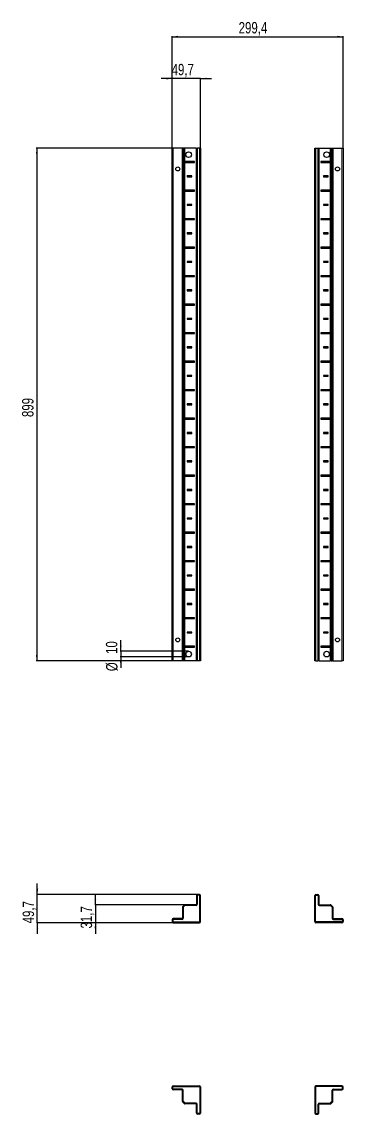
# Model space of a CAD drawing. Header units: millimetres. Extents: x -199 to 2220, y -1647 to 1507.
# Drawn here: x -199 to 363, y -1647 to 269 of the extents above; entities that cross this region are included whole.
import ezdxf

# ---------------------------------------------------------------- set-up
doc = ezdxf.new("R2010")
doc.units = ezdxf.units.MM
doc.layers.add('FORMAT', color=7, linetype='Continuous')
doc.styles.add('SLDTEXTSTYLE0', font='TXT', dxfattribs={"width": 0.75})
doc.dimstyles.new('SLDDIMSTYLE0', dxfattribs={"dimtxt": 20, "dimasz": 10, "dimexe": 0, "dimexo": 0.0625, "dimgap": 5, "dimtad": 2, "dimdec": 1, "dimrnd": 1e-09, "dimzin": 12, "dimdsep": 46, "dimtxsty": 'SLDTEXTSTYLE0', "dimsah": 1, "dimcen": 0.09, "dimadec": 0, "dimazin": 3, "dimtfac": 1, "dimtofl": 0, "dimtmove": 0, "dimatfit": 3, "dimfxl": 0, "dimfrac": 2, "dimtolj": 1, "dimtzin": 12, "dimarcsym": 0})
doc.dimstyles.new('SLDDIMSTYLE1', dxfattribs={"dimtxt": 20, "dimasz": 10, "dimexe": 0, "dimexo": 0.0625, "dimgap": 5, "dimtad": 2, "dimdec": 1, "dimrnd": 1e-09, "dimzin": 12, "dimdsep": 46, "dimtxsty": 'SLDTEXTSTYLE0', "dimsah": 1, "dimcen": 0.09, "dimadec": 0, "dimazin": 3, "dimtfac": 1, "dimtmove": 0, "dimatfit": 0, "dimfxl": 0, "dimfrac": 2, "dimtolj": 1, "dimtzin": 12, "dimarcsym": 0})

# ---------------------------------------------------------------- blocks, each defined once
blk = doc.blocks.new('_D')
at = {"layer": 'FORMAT'}
for p, q in [((86.4, 47.2), (-174.2, 47.2)), ((-173.2, 47.2), (-173.2, -851.8)), ((86.4, -851.8), (-174.2, -851.8))]:
    blk.add_line(p, q, dxfattribs=at)
for points in [[(-173.2, 47.2), (-174.7, 37.2), (-171.6, 37.2)], [(-173.2, -851.8), (-171.6, -841.8), (-174.7, -841.8)]]:
    blk.add_solid(points, dxfattribs=at)
at = {"layer": 'FORMAT', "insert": (-198.9, -424.5), "char_height": 20, "attachment_point": 1, "rotation": 90, "style": 'SLDTEXTSTYLE0'}
blk.add_mtext('899', dxfattribs=at)
blk = doc.blocks.new('_D_1')
at = {"layer": 'FORMAT'}
for p, q in [((64, 47.2), (64, 243.6)), ((64, 242.6), (363.4, 242.6)), ((363.4, 47.2), (363.4, 243.6))]:
    blk.add_line(p, q, dxfattribs=at)
for points in [[(64, 242.6), (74, 241.1), (74, 244.2)], [(363.4, 242.6), (353.4, 244.2), (353.4, 241.1)]]:
    blk.add_solid(points, dxfattribs=at)
at = {"layer": 'FORMAT', "insert": (180.4, 268.4), "char_height": 20, "attachment_point": 1, "style": 'SLDTEXTSTYLE0'}
blk.add_mtext('299,4', dxfattribs=at)
blk = doc.blocks.new('_D_2')
at = {"layer": 'FORMAT'}
for p, q in [((64, 169.2), (44.7, 169.2)), ((64, 47.2), (64, 170.2)), ((113.7, 169.2), (64, 169.2)), ((113.7, 47.2), (113.7, 170.2)), ((113.7, 169.2), (132.9, 169.2))]:
    blk.add_line(p, q, dxfattribs=at)
for points in [[(64, 169.2), (54, 170.7), (54, 167.7)], [(113.7, 169.2), (123.7, 167.7), (123.7, 170.7)]]:
    blk.add_solid(points, dxfattribs=at)
at = {"layer": 'FORMAT', "insert": (63, 195), "char_height": 20, "attachment_point": 1, "style": 'SLDTEXTSTYLE0'}
blk.add_mtext('49,7', dxfattribs=at)
blk = doc.blocks.new('_D_3')
at = {"layer": 'FORMAT'}
for p, q in [((-26, -835.3), (-26, -816.1)), ((92.8, -835.3), (-27, -835.3)), ((-26, -835.3), (-26, -845.3)), ((92.8, -845.3), (-27, -845.3)), ((-26, -845.3), (-26, -864.5))]:
    blk.add_line(p, q, dxfattribs=at)
for points in [[(-26, -835.3), (-24.5, -825.3), (-27.6, -825.3)], [(-26, -845.3), (-27.6, -855.3), (-24.5, -855.3)]]:
    blk.add_solid(points, dxfattribs=at)
at = {"layer": 'FORMAT', "char_height": 20, "attachment_point": 1, "rotation": 90, "style": 'SLDTEXTSTYLE0'}
for s, insert in [('10', (-52.1, -840)), ('%%c', (-51.8, -870.2))]:
    blk.add_mtext(s, dxfattribs=dict(at, insert=insert))
blk = doc.blocks.new('_D_5')
at = {"layer": 'FORMAT'}
for p, q in [((-172.2, -1261.8), (-172.2, -1242.5)), ((108.5, -1261.8), (-173.2, -1261.8)), ((-172.2, -1311.5), (-172.2, -1261.8)), ((66, -1311.5), (-173.2, -1311.5)), ((-172.2, -1311.5), (-172.2, -1330.7))]:
    blk.add_line(p, q, dxfattribs=at)
for points in [[(-172.2, -1261.8), (-170.6, -1251.8), (-173.7, -1251.8)], [(-172.2, -1311.5), (-173.7, -1321.5), (-170.6, -1321.5)]]:
    blk.add_solid(points, dxfattribs=at)
at = {"layer": 'FORMAT', "insert": (-197.9, -1312.5), "char_height": 20, "attachment_point": 1, "rotation": 90, "style": 'SLDTEXTSTYLE0'}
blk.add_mtext('49,7', dxfattribs=at)
blk = doc.blocks.new('_D_6')
at = {"layer": 'FORMAT'}
for p, q in [((-70.5, -1279.8), (-70.5, -1260.5)), ((86.4, -1279.8), (-71.5, -1279.8)), ((-70.5, -1279.8), (-70.5, -1311.5)), ((66, -1311.5), (-71.5, -1311.5)), ((-70.5, -1311.5), (-70.5, -1330.7))]:
    blk.add_line(p, q, dxfattribs=at)
for points in [[(-70.5, -1279.8), (-69, -1269.8), (-72.1, -1269.8)], [(-70.5, -1311.5), (-72.1, -1321.5), (-69, -1321.5)]]:
    blk.add_solid(points, dxfattribs=at)
at = {"layer": 'FORMAT', "insert": (-96.3, -1321.5), "char_height": 20, "attachment_point": 1, "rotation": 90, "style": 'SLDTEXTSTYLE0'}
blk.add_mtext('31,7', dxfattribs=at)

msp = doc.modelspace()

# ---------------------------------------------------------------- linework, layer by layer
at = {"color": 7, "linetype": 'Continuous', "lineweight": 25}
for p, q in [((63.98, -851.79), (63.98, 47.21)), ((63.98, 47.21), (65.98, 47.21)), ((81.33, 47.21), (65.98, 47.21)), ((81.33, 47.21), (81.98, 47.21)), ((81.98, -851.79), (81.98, 47.21)), ((81.98, 47.21), (82.56, 47.21)), ((83.77, 47.21), (82.56, 47.21)), ((83.77, -851.79), (83.77, 47.21)), ((83.8, 47.21), (83.77, 47.21)), ((83.8, -851.79), (83.8, 47.21)), ((85.01, 47.21), (83.8, 47.21)), ((85.01, 47.21), (86.42, 47.21)), ((105.83, 47.21), (86.42, 47.21)), ((105.83, 47.21), (106.48, 47.21)), ((106.48, -851.79), (106.48, 47.21)), ((106.48, 47.21), (108.48, 47.21)), ((111.68, 47.21), (108.48, 47.21)), ((111.68, 47.21), (113.68, 47.21)), ((113.68, 47.21), (113.68, -851.79)), ((313.68, -851.79), (313.68, 47.21)), ((313.68, 47.21), (315.68, 47.21)), ((315.68, 47.21), (318.88, 47.21)), ((318.88, 47.21), (320.88, 47.21)), ((320.88, 47.21), (320.88, -851.79)), ((320.88, 47.21), (321.53, 47.21)), ((321.53, 47.21), (340.93, 47.21)), ((340.93, 47.21), (342.34, 47.21)), ((342.34, 47.21), (343.55, 47.21)), ((343.55, 47.21), (343.55, -851.79)), ((343.55, 47.21), (343.58, 47.21)), ((343.58, 47.21), (343.58, -851.79)), ((343.58, 47.21), (344.79, 47.21)), ((344.79, 47.21), (345.38, 47.21)), ((345.38, 47.21), (345.38, -851.79)), ((345.38, 47.21), (346.03, 47.21)), ((346.03, 47.21), (361.38, 47.21)), ((361.38, 47.21), (363.38, 47.21)), ((363.38, 47.21), (363.38, -851.79)), ((85.93, 23.35), (85.93, 22.06)), ((86.58, 22.71), (85.93, 23.35)), ((86.58, 22.71), (85.93, 22.06)), ((102.83, 23.46), (86.42, 23.46)), ((86.42, 21.96), (102.83, 21.96)), ((102.08, 22.71), (86.58, 22.71)), ((102.08, 22.71), (102.83, 23.46)), ((102.08, 22.71), (102.83, 21.96)), ((102.83, 21.96), (102.83, 23.46)), ((340.93, 23.46), (324.53, 23.46)), ((324.53, 23.46), (324.53, 21.96)), ((325.28, 22.71), (324.53, 23.46)), ((325.28, 22.71), (324.53, 21.96)), ((324.53, 21.96), (340.93, 21.96)), ((325.28, 22.71), (340.78, 22.71)), ((340.78, 22.71), (341.42, 23.35)), ((340.78, 22.71), (341.42, 22.06)), ((341.42, 22.06), (341.42, 23.35)), ((98.33, -1.54), (90.33, -1.54)), ((90.33, -1.54), (90.33, -3.04)), ((91.08, -2.29), (90.33, -1.54)), ((91.08, -2.29), (90.33, -3.04)), ((90.33, -3.04), (98.33, -3.04)), ((97.58, -2.29), (91.08, -2.29)), ((97.58, -2.29), (98.33, -1.54)), ((97.58, -2.29), (98.33, -3.04)), ((98.33, -3.04), (98.33, -1.54)), ((329.78, -2.29), (329.03, -1.54)), ((329.03, -1.54), (329.03, -3.04)), ((337.03, -1.54), (329.03, -1.54)), ((329.78, -2.29), (329.03, -3.04)), ((329.03, -3.04), (337.03, -3.04)), ((329.78, -2.29), (336.28, -2.29)), ((336.28, -2.29), (337.03, -1.54)), ((336.28, -2.29), (337.03, -3.04)), ((337.03, -3.04), (337.03, -1.54)), ((85.93, -26.65), (85.93, -27.94)), ((86.58, -27.29), (85.93, -26.65)), ((86.58, -27.29), (85.93, -27.94)), ((102.83, -26.54), (86.42, -26.54)), ((86.42, -28.04), (102.83, -28.04)), ((102.08, -27.29), (86.58, -27.29)), ((102.08, -27.29), (102.83, -26.54)), ((102.08, -27.29), (102.83, -28.04)), ((102.83, -28.04), (102.83, -26.54)), ((325.28, -27.29), (324.53, -26.54)), ((340.93, -26.54), (324.53, -26.54)), ((324.53, -26.54), (324.53, -28.04)), ((325.28, -27.29), (324.53, -28.04)), ((324.53, -28.04), (340.93, -28.04)), ((325.28, -27.29), (340.78, -27.29)), ((340.78, -27.29), (341.42, -26.65)), ((340.78, -27.29), (341.42, -27.94)), ((341.42, -27.94), (341.42, -26.65)), ((98.33, -51.54), (90.33, -51.54)), ((90.33, -51.54), (90.33, -53.04)), ((91.08, -52.29), (90.33, -51.54)), ((91.08, -52.29), (90.33, -53.04)), ((90.33, -53.04), (98.33, -53.04)), ((97.58, -52.29), (91.08, -52.29)), ((97.58, -52.29), (98.33, -51.54)), ((97.58, -52.29), (98.33, -53.04)), ((98.33, -53.04), (98.33, -51.54)), ((329.78, -52.29), (329.03, -51.54)), ((337.03, -51.54), (329.03, -51.54)), ((329.03, -51.54), (329.03, -53.04)), ((329.78, -52.29), (329.03, -53.04)), ((329.03, -53.04), (337.03, -53.04)), ((329.78, -52.29), (336.28, -52.29)), ((336.28, -52.29), (337.03, -51.54)), ((336.28, -52.29), (337.03, -53.04)), ((337.03, -53.04), (337.03, -51.54)), ((102.83, -76.54), (86.42, -76.54)), ((102.08, -77.29), (102.83, -76.54)), ((102.83, -78.04), (102.83, -76.54)), ((340.93, -76.54), (324.53, -76.54)), ((324.53, -76.54), (324.53, -78.04)), ((325.28, -77.29), (324.53, -76.54)), ((85.93, -76.65), (85.93, -77.94)), ((86.58, -77.29), (85.93, -76.65)), ((86.58, -77.29), (85.93, -77.94)), ((86.42, -78.04), (102.83, -78.04)), ((102.08, -77.29), (86.58, -77.29)), ((102.08, -77.29), (102.83, -78.04)), ((325.28, -77.29), (324.53, -78.04)), ((324.53, -78.04), (340.93, -78.04)), ((325.28, -77.29), (340.78, -77.29)), ((340.78, -77.29), (341.42, -76.65)), ((340.78, -77.29), (341.42, -77.94)), ((341.42, -77.94), (341.42, -76.65)), ((98.33, -101.54), (90.33, -101.54)), ((90.33, -101.54), (90.33, -103.04)), ((91.08, -102.29), (90.33, -101.54)), ((91.08, -102.29), (90.33, -103.04)), ((90.33, -103.04), (98.33, -103.04)), ((97.58, -102.29), (91.08, -102.29)), ((97.58, -102.29), (98.33, -101.54)), ((97.58, -102.29), (98.33, -103.04)), ((98.33, -103.04), (98.33, -101.54)), ((329.78, -102.29), (329.03, -101.54)), ((337.03, -101.54), (329.03, -101.54)), ((329.03, -101.54), (329.03, -103.04)), ((329.78, -102.29), (329.03, -103.04)), ((329.03, -103.04), (337.03, -103.04)), ((329.78, -102.29), (336.28, -102.29)), ((336.28, -102.29), (337.03, -101.54)), ((336.28, -102.29), (337.03, -103.04)), ((337.03, -103.04), (337.03, -101.54)), ((85.93, -126.65), (85.93, -127.94)), ((86.58, -127.29), (85.93, -126.65)), ((86.58, -127.29), (85.93, -127.94)), ((102.83, -126.54), (86.42, -126.54)), ((86.42, -128.04), (102.83, -128.04)), ((102.08, -127.29), (86.58, -127.29)), ((102.08, -127.29), (102.83, -126.54)), ((102.08, -127.29), (102.83, -128.04)), ((102.83, -128.04), (102.83, -126.54)), ((325.28, -127.29), (324.53, -126.54)), ((324.53, -126.54), (324.53, -128.04)), ((340.93, -126.54), (324.53, -126.54)), ((325.28, -127.29), (324.53, -128.04)), ((324.53, -128.04), (340.93, -128.04)), ((325.28, -127.29), (340.78, -127.29)), ((340.78, -127.29), (341.42, -126.65)), ((340.78, -127.29), (341.42, -127.94)), ((341.42, -127.94), (341.42, -126.65)), ((98.33, -151.54), (90.33, -151.54)), ((90.33, -151.54), (90.33, -153.04)), ((91.08, -152.29), (90.33, -151.54)), ((91.08, -152.29), (90.33, -153.04)), ((90.33, -153.04), (98.33, -153.04)), ((97.58, -152.29), (91.08, -152.29)), ((97.58, -152.29), (98.33, -151.54)), ((97.58, -152.29), (98.33, -153.04)), ((98.33, -153.04), (98.33, -151.54)), ((337.03, -151.54), (329.03, -151.54)), ((329.03, -151.54), (329.03, -153.04)), ((329.78, -152.29), (329.03, -151.54)), ((329.78, -152.29), (329.03, -153.04)), ((329.03, -153.04), (337.03, -153.04)), ((329.78, -152.29), (336.28, -152.29)), ((336.28, -152.29), (337.03, -151.54)), ((336.28, -152.29), (337.03, -153.04)), ((337.03, -153.04), (337.03, -151.54)), ((85.93, -176.65), (85.93, -177.94)), ((86.58, -177.29), (85.93, -176.65)), ((86.58, -177.29), (85.93, -177.94)), ((102.83, -176.54), (86.42, -176.54)), ((86.42, -178.04), (102.83, -178.04)), ((102.08, -177.29), (86.58, -177.29)), ((102.08, -177.29), (102.83, -176.54)), ((102.08, -177.29), (102.83, -178.04)), ((102.83, -178.04), (102.83, -176.54)), ((340.93, -176.54), (324.53, -176.54)), ((324.53, -176.54), (324.53, -178.04)), ((325.28, -177.29), (324.53, -176.54)), ((325.28, -177.29), (324.53, -178.04)), ((324.53, -178.04), (340.93, -178.04)), ((325.28, -177.29), (340.78, -177.29)), ((340.78, -177.29), (341.42, -176.65)), ((340.78, -177.29), (341.42, -177.94)), ((341.42, -177.94), (341.42, -176.65)), ((98.33, -201.54), (90.33, -201.54)), ((90.33, -201.54), (90.33, -203.04)), ((91.08, -202.29), (90.33, -201.54)), ((91.08, -202.29), (90.33, -203.04)), ((90.33, -203.04), (98.33, -203.04)), ((97.58, -202.29), (91.08, -202.29)), ((97.58, -202.29), (98.33, -201.54)), ((97.58, -202.29), (98.33, -203.04)), ((98.33, -203.04), (98.33, -201.54)), ((329.78, -202.29), (329.03, -201.54)), ((337.03, -201.54), (329.03, -201.54)), ((329.03, -201.54), (329.03, -203.04)), ((329.78, -202.29), (329.03, -203.04)), ((329.03, -203.04), (337.03, -203.04)), ((329.78, -202.29), (336.28, -202.29)), ((336.28, -202.29), (337.03, -201.54)), ((336.28, -202.29), (337.03, -203.04)), ((337.03, -203.04), (337.03, -201.54)), ((85.93, -226.65), (85.93, -227.94)), ((86.58, -227.29), (85.93, -226.65)), ((86.58, -227.29), (85.93, -227.94)), ((102.83, -226.54), (86.42, -226.54)), ((86.42, -228.04), (102.83, -228.04)), ((102.08, -227.29), (86.58, -227.29)), ((102.08, -227.29), (102.83, -226.54)), ((102.08, -227.29), (102.83, -228.04)), ((102.83, -228.04), (102.83, -226.54)), ((325.28, -227.29), (324.53, -226.54)), ((324.53, -226.54), (324.53, -228.04)), ((340.93, -226.54), (324.53, -226.54)), ((325.28, -227.29), (324.53, -228.04)), ((324.53, -228.04), (340.93, -228.04)), ((325.28, -227.29), (340.78, -227.29)), ((340.78, -227.29), (341.42, -226.65)), ((340.78, -227.29), (341.42, -227.94)), ((341.42, -227.94), (341.42, -226.65)), ((98.33, -251.54), (90.33, -251.54)), ((90.33, -251.54), (90.33, -253.04)), ((91.08, -252.29), (90.33, -251.54)), ((91.08, -252.29), (90.33, -253.04)), ((90.33, -253.04), (98.33, -253.04)), ((97.58, -252.29), (91.08, -252.29)), ((97.58, -252.29), (98.33, -251.54)), ((97.58, -252.29), (98.33, -253.04)), ((98.33, -253.04), (98.33, -251.54)), ((337.03, -251.54), (329.03, -251.54)), ((329.03, -251.54), (329.03, -253.04)), ((329.78, -252.29), (329.03, -251.54)), ((329.78, -252.29), (329.03, -253.04)), ((329.03, -253.04), (337.03, -253.04)), ((329.78, -252.29), (336.28, -252.29)), ((336.28, -252.29), (337.03, -251.54)), ((336.28, -252.29), (337.03, -253.04)), ((337.03, -253.04), (337.03, -251.54)), ((85.93, -276.65), (85.93, -277.94)), ((86.58, -277.29), (85.93, -276.65)), ((86.58, -277.29), (85.93, -277.94)), ((102.83, -276.54), (86.42, -276.54)), ((86.42, -278.04), (102.83, -278.04)), ((102.08, -277.29), (86.58, -277.29)), ((102.08, -277.29), (102.83, -276.54)), ((102.08, -277.29), (102.83, -278.04)), ((102.83, -278.04), (102.83, -276.54)), ((340.93, -276.54), (324.53, -276.54)), ((324.53, -276.54), (324.53, -278.04)), ((325.28, -277.29), (324.53, -276.54)), ((325.28, -277.29), (324.53, -278.04)), ((324.53, -278.04), (340.93, -278.04)), ((325.28, -277.29), (340.78, -277.29)), ((340.78, -277.29), (341.42, -276.65)), ((340.78, -277.29), (341.42, -277.94)), ((341.42, -277.94), (341.42, -276.65)), ((98.33, -301.54), (90.33, -301.54)), ((90.33, -301.54), (90.33, -303.04)), ((91.08, -302.29), (90.33, -301.54)), ((91.08, -302.29), (90.33, -303.04)), ((90.33, -303.04), (98.33, -303.04)), ((97.58, -302.29), (91.08, -302.29)), ((97.58, -302.29), (98.33, -301.54)), ((97.58, -302.29), (98.33, -303.04)), ((98.33, -303.04), (98.33, -301.54)), ((337.03, -301.54), (329.03, -301.54)), ((329.03, -301.54), (329.03, -303.04)), ((329.78, -302.29), (329.03, -301.54)), ((329.78, -302.29), (329.03, -303.04)), ((329.03, -303.04), (337.03, -303.04)), ((329.78, -302.29), (336.28, -302.29)), ((336.28, -302.29), (337.03, -301.54)), ((336.28, -302.29), (337.03, -303.04)), ((337.03, -303.04), (337.03, -301.54)), ((85.93, -326.65), (85.93, -327.94)), ((86.58, -327.29), (85.93, -326.65)), ((86.58, -327.29), (85.93, -327.94)), ((102.83, -326.54), (86.42, -326.54)), ((86.42, -328.04), (102.83, -328.04)), ((102.08, -327.29), (86.58, -327.29)), ((102.08, -327.29), (102.83, -326.54)), ((102.08, -327.29), (102.83, -328.04)), ((102.83, -328.04), (102.83, -326.54)), ((340.93, -326.54), (324.53, -326.54)), ((324.53, -326.54), (324.53, -328.04)), ((325.28, -327.29), (324.53, -326.54)), ((325.28, -327.29), (324.53, -328.04)), ((324.53, -328.04), (340.93, -328.04)), ((325.28, -327.29), (340.78, -327.29)), ((340.78, -327.29), (341.42, -326.65)), ((340.78, -327.29), (341.42, -327.94)), ((341.42, -327.94), (341.42, -326.65)), ((98.33, -351.54), (90.33, -351.54)), ((90.33, -351.54), (90.33, -353.04)), ((91.08, -352.29), (90.33, -351.54)), ((91.08, -352.29), (90.33, -353.04)), ((90.33, -353.04), (98.33, -353.04)), ((97.58, -352.29), (91.08, -352.29)), ((97.58, -352.29), (98.33, -351.54)), ((97.58, -352.29), (98.33, -353.04)), ((98.33, -353.04), (98.33, -351.54)), ((337.03, -351.54), (329.03, -351.54)), ((329.03, -351.54), (329.03, -353.04)), ((329.78, -352.29), (329.03, -351.54)), ((329.78, -352.29), (329.03, -353.04)), ((329.03, -353.04), (337.03, -353.04)), ((329.78, -352.29), (336.28, -352.29)), ((336.28, -352.29), (337.03, -351.54)), ((336.28, -352.29), (337.03, -353.04)), ((337.03, -353.04), (337.03, -351.54)), ((85.93, -376.65), (85.93, -377.94)), ((86.58, -377.29), (85.93, -376.65)), ((86.58, -377.29), (85.93, -377.94)), ((102.83, -376.54), (86.42, -376.54)), ((86.42, -378.04), (102.83, -378.04)), ((102.08, -377.29), (86.58, -377.29)), ((102.08, -377.29), (102.83, -376.54)), ((102.08, -377.29), (102.83, -378.04)), ((102.83, -378.04), (102.83, -376.54)), ((340.93, -376.54), (324.53, -376.54)), ((324.53, -376.54), (324.53, -378.04)), ((325.28, -377.29), (324.53, -376.54)), ((325.28, -377.29), (324.53, -378.04)), ((324.53, -378.04), (340.93, -378.04)), ((325.28, -377.29), (340.78, -377.29)), ((340.78, -377.29), (341.42, -376.65)), ((340.78, -377.29), (341.42, -377.94)), ((341.42, -377.94), (341.42, -376.65)), ((98.33, -401.54), (90.33, -401.54)), ((90.33, -401.54), (90.33, -403.04)), ((91.08, -402.29), (90.33, -401.54)), ((91.08, -402.29), (90.33, -403.04)), ((97.58, -402.29), (91.08, -402.29)), ((97.58, -402.29), (98.33, -401.54)), ((97.58, -402.29), (98.33, -403.04)), ((98.33, -403.04), (98.33, -401.54)), ((337.03, -401.54), (329.03, -401.54)), ((329.03, -401.54), (329.03, -403.04)), ((329.78, -402.29), (329.03, -401.54)), ((329.78, -402.29), (329.03, -403.04)), ((329.78, -402.29), (336.28, -402.29)), ((336.28, -402.29), (337.03, -401.54)), ((336.28, -402.29), (337.03, -403.04)), ((337.03, -403.04), (337.03, -401.54)), ((90.33, -403.04), (98.33, -403.04)), ((329.03, -403.04), (337.03, -403.04)), ((85.93, -426.65), (85.93, -427.94)), ((86.58, -427.29), (85.93, -426.65)), ((86.58, -427.29), (85.93, -427.94)), ((102.83, -426.54), (86.42, -426.54)), ((86.42, -428.04), (102.83, -428.04)), ((102.08, -427.29), (86.58, -427.29)), ((102.08, -427.29), (102.83, -426.54)), ((102.08, -427.29), (102.83, -428.04)), ((102.83, -428.04), (102.83, -426.54)), ((340.93, -426.54), (324.53, -426.54)), ((324.53, -426.54), (324.53, -428.04)), ((325.28, -427.29), (324.53, -426.54)), ((325.28, -427.29), (324.53, -428.04)), ((324.53, -428.04), (340.93, -428.04)), ((325.28, -427.29), (340.78, -427.29)), ((340.78, -427.29), (341.42, -426.65)), ((340.78, -427.29), (341.42, -427.94)), ((341.42, -427.94), (341.42, -426.65)), ((98.33, -451.54), (90.33, -451.54)), ((90.33, -451.54), (90.33, -453.04)), ((91.08, -452.29), (90.33, -451.54)), ((91.08, -452.29), (90.33, -453.04)), ((90.33, -453.04), (98.33, -453.04)), ((97.58, -452.29), (91.08, -452.29)), ((97.58, -452.29), (98.33, -451.54)), ((97.58, -452.29), (98.33, -453.04)), ((98.33, -453.04), (98.33, -451.54)), ((337.03, -451.54), (329.03, -451.54)), ((329.03, -451.54), (329.03, -453.04)), ((329.78, -452.29), (329.03, -451.54)), ((329.78, -452.29), (329.03, -453.04)), ((329.03, -453.04), (337.03, -453.04)), ((329.78, -452.29), (336.28, -452.29)), ((336.28, -452.29), (337.03, -451.54)), ((336.28, -452.29), (337.03, -453.04)), ((337.03, -453.04), (337.03, -451.54)), ((85.93, -476.65), (85.93, -477.94)), ((86.58, -477.29), (85.93, -476.65)), ((86.58, -477.29), (85.93, -477.94)), ((102.83, -476.54), (86.42, -476.54)), ((86.42, -478.04), (102.83, -478.04)), ((102.08, -477.29), (86.58, -477.29)), ((102.08, -477.29), (102.83, -476.54)), ((102.08, -477.29), (102.83, -478.04)), ((102.83, -478.04), (102.83, -476.54)), ((340.93, -476.54), (324.53, -476.54)), ((324.53, -476.54), (324.53, -478.04)), ((325.28, -477.29), (324.53, -476.54)), ((325.28, -477.29), (324.53, -478.04)), ((324.53, -478.04), (340.93, -478.04)), ((325.28, -477.29), (340.78, -477.29)), ((340.78, -477.29), (341.42, -476.65)), ((340.78, -477.29), (341.42, -477.94)), ((341.42, -477.94), (341.42, -476.65)), ((98.33, -501.54), (90.33, -501.54)), ((90.33, -501.54), (90.33, -503.04)), ((91.08, -502.29), (90.33, -501.54)), ((91.08, -502.29), (90.33, -503.04)), ((90.33, -503.04), (98.33, -503.04)), ((97.58, -502.29), (91.08, -502.29)), ((97.58, -502.29), (98.33, -501.54)), ((97.58, -502.29), (98.33, -503.04)), ((98.33, -503.04), (98.33, -501.54)), ((337.03, -501.54), (329.03, -501.54)), ((329.03, -501.54), (329.03, -503.04)), ((329.78, -502.29), (329.03, -501.54)), ((329.78, -502.29), (329.03, -503.04)), ((329.03, -503.04), (337.03, -503.04)), ((329.78, -502.29), (336.28, -502.29)), ((336.28, -502.29), (337.03, -501.54)), ((336.28, -502.29), (337.03, -503.04)), ((337.03, -503.04), (337.03, -501.54)), ((85.93, -526.65), (85.93, -527.94)), ((86.58, -527.29), (85.93, -526.65)), ((86.58, -527.29), (85.93, -527.94)), ((102.83, -526.54), (86.42, -526.54)), ((86.42, -528.04), (102.83, -528.04)), ((102.08, -527.29), (86.58, -527.29)), ((102.08, -527.29), (102.83, -526.54)), ((102.08, -527.29), (102.83, -528.04)), ((102.83, -528.04), (102.83, -526.54)), ((340.93, -526.54), (324.53, -526.54)), ((324.53, -526.54), (324.53, -528.04)), ((325.28, -527.29), (324.53, -526.54)), ((325.28, -527.29), (324.53, -528.04)), ((324.53, -528.04), (340.93, -528.04)), ((325.28, -527.29), (340.78, -527.29)), ((340.78, -527.29), (341.42, -526.65)), ((340.78, -527.29), (341.42, -527.94)), ((341.42, -527.94), (341.42, -526.65)), ((98.33, -551.54), (90.33, -551.54)), ((90.33, -551.54), (90.33, -553.04)), ((91.08, -552.29), (90.33, -551.54)), ((91.08, -552.29), (90.33, -553.04)), ((90.33, -553.04), (98.33, -553.04)), ((97.58, -552.29), (91.08, -552.29)), ((97.58, -552.29), (98.33, -551.54)), ((97.58, -552.29), (98.33, -553.04)), ((98.33, -553.04), (98.33, -551.54)), ((337.03, -551.54), (329.03, -551.54)), ((329.03, -551.54), (329.03, -553.04)), ((329.78, -552.29), (329.03, -551.54)), ((329.78, -552.29), (329.03, -553.04)), ((329.03, -553.04), (337.03, -553.04)), ((329.78, -552.29), (336.28, -552.29)), ((336.28, -552.29), (337.03, -551.54)), ((336.28, -552.29), (337.03, -553.04)), ((337.03, -553.04), (337.03, -551.54)), ((85.93, -576.65), (85.93, -577.94)), ((86.58, -577.29), (85.93, -576.65)), ((86.58, -577.29), (85.93, -577.94)), ((102.83, -576.54), (86.42, -576.54)), ((86.42, -578.04), (102.83, -578.04)), ((102.08, -577.29), (86.58, -577.29)), ((102.08, -577.29), (102.83, -576.54)), ((102.08, -577.29), (102.83, -578.04)), ((102.83, -578.04), (102.83, -576.54)), ((340.93, -576.54), (324.53, -576.54)), ((324.53, -576.54), (324.53, -578.04)), ((325.28, -577.29), (324.53, -576.54)), ((325.28, -577.29), (324.53, -578.04)), ((324.53, -578.04), (340.93, -578.04)), ((325.28, -577.29), (340.78, -577.29)), ((340.78, -577.29), (341.42, -576.65)), ((340.78, -577.29), (341.42, -577.94)), ((341.42, -577.94), (341.42, -576.65)), ((98.33, -601.54), (90.33, -601.54)), ((90.33, -601.54), (90.33, -603.04)), ((91.08, -602.29), (90.33, -601.54)), ((91.08, -602.29), (90.33, -603.04)), ((90.33, -603.04), (98.33, -603.04)), ((97.58, -602.29), (91.08, -602.29)), ((97.58, -602.29), (98.33, -601.54)), ((97.58, -602.29), (98.33, -603.04)), ((98.33, -603.04), (98.33, -601.54)), ((337.03, -601.54), (329.03, -601.54)), ((329.03, -601.54), (329.03, -603.04)), ((329.78, -602.29), (329.03, -601.54)), ((329.78, -602.29), (329.03, -603.04)), ((329.03, -603.04), (337.03, -603.04)), ((329.78, -602.29), (336.28, -602.29)), ((336.28, -602.29), (337.03, -601.54)), ((336.28, -602.29), (337.03, -603.04)), ((337.03, -603.04), (337.03, -601.54)), ((85.93, -626.65), (85.93, -627.94)), ((86.58, -627.29), (85.93, -626.65)), ((86.58, -627.29), (85.93, -627.94)), ((102.83, -626.54), (86.42, -626.54)), ((86.42, -628.04), (102.83, -628.04)), ((102.08, -627.29), (86.58, -627.29)), ((102.08, -627.29), (102.83, -626.54)), ((102.08, -627.29), (102.83, -628.04)), ((102.83, -628.04), (102.83, -626.54)), ((340.93, -626.54), (324.53, -626.54)), ((324.53, -626.54), (324.53, -628.04)), ((325.28, -627.29), (324.53, -626.54)), ((325.28, -627.29), (324.53, -628.04)), ((324.53, -628.04), (340.93, -628.04)), ((325.28, -627.29), (340.78, -627.29)), ((340.78, -627.29), (341.42, -626.65)), ((340.78, -627.29), (341.42, -627.94)), ((341.42, -627.94), (341.42, -626.65)), ((98.33, -651.54), (90.33, -651.54)), ((90.33, -651.54), (90.33, -653.04)), ((91.08, -652.29), (90.33, -651.54)), ((91.08, -652.29), (90.33, -653.04)), ((90.33, -653.04), (98.33, -653.04)), ((97.58, -652.29), (91.08, -652.29)), ((97.58, -652.29), (98.33, -651.54)), ((97.58, -652.29), (98.33, -653.04)), ((98.33, -653.04), (98.33, -651.54)), ((337.03, -651.54), (329.03, -651.54)), ((329.03, -651.54), (329.03, -653.04)), ((329.78, -652.29), (329.03, -651.54)), ((329.78, -652.29), (329.03, -653.04)), ((329.03, -653.04), (337.03, -653.04)), ((329.78, -652.29), (336.28, -652.29)), ((336.28, -652.29), (337.03, -651.54)), ((336.28, -652.29), (337.03, -653.04)), ((337.03, -653.04), (337.03, -651.54)), ((85.93, -676.65), (85.93, -677.94)), ((86.58, -677.29), (85.93, -676.65)), ((86.58, -677.29), (85.93, -677.94)), ((102.83, -676.54), (86.42, -676.54)), ((86.42, -678.04), (102.83, -678.04)), ((102.08, -677.29), (86.58, -677.29)), ((102.08, -677.29), (102.83, -676.54)), ((102.08, -677.29), (102.83, -678.04)), ((102.83, -678.04), (102.83, -676.54)), ((340.93, -676.54), (324.53, -676.54)), ((324.53, -676.54), (324.53, -678.04)), ((325.28, -677.29), (324.53, -676.54)), ((325.28, -677.29), (324.53, -678.04)), ((324.53, -678.04), (340.93, -678.04)), ((325.28, -677.29), (340.78, -677.29)), ((340.78, -677.29), (341.42, -676.65)), ((340.78, -677.29), (341.42, -677.94)), ((341.42, -677.94), (341.42, -676.65)), ((98.33, -701.54), (90.33, -701.54)), ((90.33, -701.54), (90.33, -703.04)), ((91.08, -702.29), (90.33, -701.54)), ((91.08, -702.29), (90.33, -703.04)), ((90.33, -703.04), (98.33, -703.04)), ((97.58, -702.29), (91.08, -702.29)), ((97.58, -702.29), (98.33, -701.54)), ((97.58, -702.29), (98.33, -703.04)), ((98.33, -703.04), (98.33, -701.54)), ((337.03, -701.54), (329.03, -701.54)), ((329.03, -701.54), (329.03, -703.04)), ((329.78, -702.29), (329.03, -701.54)), ((329.78, -702.29), (329.03, -703.04)), ((329.03, -703.04), (337.03, -703.04)), ((329.78, -702.29), (336.28, -702.29)), ((336.28, -702.29), (337.03, -701.54)), ((336.28, -702.29), (337.03, -703.04)), ((337.03, -703.04), (337.03, -701.54)), ((85.93, -726.65), (85.93, -727.94)), ((86.58, -727.29), (85.93, -726.65)), ((86.58, -727.29), (85.93, -727.94)), ((102.83, -726.54), (86.42, -726.54)), ((102.08, -727.29), (86.58, -727.29)), ((102.08, -727.29), (102.83, -726.54)), ((102.08, -727.29), (102.83, -728.04)), ((102.83, -728.04), (102.83, -726.54)), ((340.93, -726.54), (324.53, -726.54)), ((324.53, -726.54), (324.53, -728.04)), ((325.28, -727.29), (324.53, -726.54)), ((325.28, -727.29), (324.53, -728.04)), ((325.28, -727.29), (340.78, -727.29)), ((340.78, -727.29), (341.42, -726.65)), ((340.78, -727.29), (341.42, -727.94)), ((341.42, -727.94), (341.42, -726.65)), ((86.42, -728.04), (102.83, -728.04)), ((324.53, -728.04), (340.93, -728.04)), ((98.33, -751.54), (90.33, -751.54)), ((90.33, -751.54), (90.33, -753.04)), ((91.08, -752.29), (90.33, -751.54)), ((91.08, -752.29), (90.33, -753.04)), ((90.33, -753.04), (98.33, -753.04)), ((97.58, -752.29), (91.08, -752.29)), ((97.58, -752.29), (98.33, -751.54)), ((97.58, -752.29), (98.33, -753.04)), ((98.33, -753.04), (98.33, -751.54)), ((329.03, -751.54), (329.03, -753.04)), ((337.03, -751.54), (329.03, -751.54)), ((329.78, -752.29), (329.03, -751.54)), ((329.78, -752.29), (329.03, -753.04)), ((329.03, -753.04), (337.03, -753.04)), ((329.78, -752.29), (336.28, -752.29)), ((336.28, -752.29), (337.03, -751.54)), ((336.28, -752.29), (337.03, -753.04)), ((337.03, -753.04), (337.03, -751.54)), ((85.93, -776.65), (85.93, -777.94)), ((86.58, -777.29), (85.93, -776.65)), ((86.58, -777.29), (85.93, -777.94)), ((102.83, -776.54), (86.42, -776.54)), ((86.42, -778.04), (102.83, -778.04)), ((102.08, -777.29), (86.58, -777.29)), ((102.08, -777.29), (102.83, -776.54)), ((102.08, -777.29), (102.83, -778.04)), ((102.83, -778.04), (102.83, -776.54)), ((340.93, -776.54), (324.53, -776.54)), ((324.53, -776.54), (324.53, -778.04)), ((325.28, -777.29), (324.53, -776.54)), ((325.28, -777.29), (324.53, -778.04)), ((324.53, -778.04), (340.93, -778.04)), ((325.28, -777.29), (340.78, -777.29)), ((340.78, -777.29), (341.42, -776.65)), ((340.78, -777.29), (341.42, -777.94)), ((341.42, -777.94), (341.42, -776.65)), ((98.33, -801.54), (90.33, -801.54)), ((90.33, -801.54), (90.33, -803.04)), ((91.08, -802.29), (90.33, -801.54)), ((91.08, -802.29), (90.33, -803.04)), ((90.33, -803.04), (98.33, -803.04)), ((97.58, -802.29), (91.08, -802.29)), ((97.58, -802.29), (98.33, -801.54)), ((97.58, -802.29), (98.33, -803.04)), ((98.33, -803.04), (98.33, -801.54)), ((329.03, -801.54), (329.03, -803.04)), ((337.03, -801.54), (329.03, -801.54)), ((329.78, -802.29), (329.03, -801.54)), ((329.78, -802.29), (329.03, -803.04)), ((329.03, -803.04), (337.03, -803.04)), ((329.78, -802.29), (336.28, -802.29)), ((336.28, -802.29), (337.03, -801.54)), ((336.28, -802.29), (337.03, -803.04)), ((337.03, -803.04), (337.03, -801.54)), ((85.93, -826.65), (85.93, -827.94)), ((86.58, -827.29), (85.93, -826.65)), ((86.58, -827.29), (85.93, -827.94)), ((102.83, -826.54), (86.42, -826.54)), ((86.42, -828.04), (102.83, -828.04)), ((102.08, -827.29), (86.58, -827.29)), ((102.08, -827.29), (102.83, -826.54)), ((102.08, -827.29), (102.83, -828.04)), ((102.83, -828.04), (102.83, -826.54)), ((340.93, -826.54), (324.53, -826.54)), ((324.53, -826.54), (324.53, -828.04)), ((325.28, -827.29), (324.53, -826.54)), ((325.28, -827.29), (324.53, -828.04)), ((324.53, -828.04), (340.93, -828.04)), ((325.28, -827.29), (340.78, -827.29)), ((340.78, -827.29), (341.42, -826.65)), ((340.78, -827.29), (341.42, -827.94)), ((341.42, -827.94), (341.42, -826.65)), ((65.98, -851.79), (63.98, -851.79)), ((81.33, -851.79), (65.98, -851.79)), ((81.98, -851.79), (81.33, -851.79)), ((82.56, -851.79), (81.98, -851.79)), ((83.77, -851.79), (82.56, -851.79)), ((83.8, -851.79), (83.77, -851.79)), ((85.01, -851.79), (83.8, -851.79)), ((86.42, -851.79), (85.01, -851.79)), ((105.83, -851.79), (86.42, -851.79)), ((106.48, -851.79), (105.83, -851.79)), ((108.48, -851.79), (106.48, -851.79)), ((111.68, -851.79), (108.48, -851.79)), ((113.68, -851.79), (111.68, -851.79)), ((315.68, -851.79), (313.68, -851.79)), ((315.68, -851.79), (318.88, -851.79)), ((320.88, -851.79), (318.88, -851.79)), ((321.53, -851.79), (320.88, -851.79)), ((321.53, -851.79), (340.93, -851.79)), ((342.34, -851.79), (340.93, -851.79)), ((342.34, -851.79), (343.55, -851.79)), ((343.55, -851.79), (343.58, -851.79)), ((343.58, -851.79), (344.79, -851.79)), ((345.38, -851.79), (344.79, -851.79)), ((346.03, -851.79), (345.38, -851.79)), ((346.03, -851.79), (361.38, -851.79)), ((363.38, -851.79), (361.38, -851.79)), ((106.48, -1263.77), (106.48, -1279.12)), ((107.83, -1263.77), (107.83, -1279.12)), ((111.68, -1261.77), (108.48, -1261.77)), ((111.68, -1263.12), (108.48, -1263.12)), ((112.33, -1309.47), (112.33, -1263.77)), ((113.68, -1309.47), (113.68, -1263.77)), ((313.68, -1309.47), (313.68, -1263.77)), ((315.03, -1309.47), (315.03, -1263.77)), ((315.68, -1261.77), (318.88, -1261.77)), ((315.68, -1263.12), (318.88, -1263.12)), ((319.53, -1263.77), (319.53, -1279.12)), ((320.88, -1263.77), (320.88, -1279.12)), ((83.77, -1281.6), (82.56, -1282.8)), ((84.72, -1282.55), (83.52, -1283.76)), ((84.72, -1282.55), (83.77, -1281.6)), ((85.01, -1280.36), (83.8, -1281.56)), ((83.8, -1281.56), (84.76, -1282.52)), ((85.96, -1281.31), (84.76, -1282.52)), ((105.83, -1279.77), (86.42, -1279.77)), ((105.83, -1281.12), (86.42, -1281.12)), ((321.53, -1279.77), (340.93, -1279.77)), ((321.53, -1281.12), (340.93, -1281.12)), ((341.39, -1281.31), (342.59, -1282.52)), ((342.34, -1280.36), (343.55, -1281.56)), ((343.55, -1281.56), (342.59, -1282.52)), ((342.63, -1282.55), (343.58, -1281.6)), ((342.63, -1282.55), (343.84, -1283.76)), ((343.58, -1281.6), (344.79, -1282.8)), ((81.98, -1284.22), (81.98, -1303.62)), ((83.33, -1284.22), (83.33, -1303.62)), ((344.03, -1284.22), (344.03, -1303.62)), ((345.38, -1284.22), (345.38, -1303.62)), ((63.98, -1306.27), (63.98, -1309.47)), ((65.33, -1306.27), (65.33, -1309.47)), ((81.33, -1304.27), (65.98, -1304.27)), ((81.33, -1305.62), (65.98, -1305.62)), ((65.98, -1310.12), (111.68, -1310.12)), ((65.98, -1311.47), (111.68, -1311.47)), ((361.38, -1310.12), (315.68, -1310.12)), ((361.38, -1311.47), (315.68, -1311.47)), ((346.03, -1304.27), (361.38, -1304.27)), ((346.03, -1305.62), (361.38, -1305.62)), ((362.03, -1306.27), (362.03, -1309.47)), ((363.38, -1306.27), (363.38, -1309.47)), ((63.98, -1602.67), (63.98, -1599.47)), ((65.33, -1602.67), (65.33, -1599.47)), ((65.98, -1597.47), (111.68, -1597.47)), ((65.98, -1598.82), (111.68, -1598.82)), ((81.33, -1603.32), (65.98, -1603.32)), ((81.33, -1604.67), (65.98, -1604.67)), ((81.98, -1624.72), (81.98, -1605.32)), ((83.33, -1624.72), (83.33, -1605.32)), ((112.33, -1599.47), (112.33, -1645.17)), ((113.68, -1599.47), (113.68, -1645.17)), ((313.68, -1599.47), (313.68, -1645.17)), ((315.03, -1599.47), (315.03, -1645.17)), ((361.38, -1597.47), (315.68, -1597.47)), ((361.38, -1598.82), (315.68, -1598.82)), ((344.03, -1624.72), (344.03, -1605.32)), ((345.38, -1624.72), (345.38, -1605.32)), ((346.03, -1603.32), (361.38, -1603.32)), ((346.03, -1604.67), (361.38, -1604.67)), ((362.03, -1602.67), (362.03, -1599.47)), ((363.38, -1602.67), (363.38, -1599.47)), ((83.77, -1627.34), (82.56, -1626.14)), ((84.72, -1626.39), (83.52, -1625.18)), ((84.72, -1626.39), (83.77, -1627.34)), ((83.8, -1627.38), (84.76, -1626.42)), ((85.01, -1628.58), (83.8, -1627.38)), ((85.96, -1627.63), (84.76, -1626.42)), ((105.83, -1627.82), (86.42, -1627.82)), ((321.53, -1627.82), (340.93, -1627.82)), ((341.39, -1627.63), (342.59, -1626.42)), ((342.34, -1628.58), (343.55, -1627.38)), ((343.55, -1627.38), (342.59, -1626.42)), ((342.63, -1626.39), (343.84, -1625.18)), ((342.63, -1626.39), (343.58, -1627.34)), ((343.58, -1627.34), (344.79, -1626.14)), ((105.83, -1629.17), (86.42, -1629.17)), ((106.48, -1645.17), (106.48, -1629.82)), ((107.83, -1645.17), (107.83, -1629.82)), ((111.68, -1645.82), (108.48, -1645.82)), ((111.68, -1647.17), (108.48, -1647.17)), ((315.68, -1645.82), (318.88, -1645.82)), ((315.68, -1647.17), (318.88, -1647.17)), ((319.53, -1645.17), (319.53, -1629.82)), ((320.88, -1645.17), (320.88, -1629.82)), ((321.53, -1629.17), (340.93, -1629.17))]:
    msp.add_line(p, q, dxfattribs=at)
at = {"color": 8, "linetype": 'Continuous', "lineweight": 18}
for p, q in [((65.98, 47.21), (65.98, -851.79)), ((81.33, -851.79), (81.33, 47.21)), ((82.56, 47.21), (82.56, -851.79)), ((85.01, -851.79), (85.01, 47.21)), ((86.42, 47.21), (86.42, 23.46)), ((105.83, -851.79), (105.83, 47.21)), ((108.48, 47.21), (108.48, -851.79)), ((111.68, -851.79), (111.68, 47.21)), ((315.68, 47.21), (315.68, -851.79)), ((318.88, -851.79), (318.88, 47.21)), ((321.53, 47.21), (321.53, -851.79)), ((340.93, 23.46), (340.93, 47.21)), ((342.34, 47.21), (342.34, -851.79)), ((344.79, -851.79), (344.79, 47.21)), ((346.03, 47.21), (346.03, -851.79)), ((361.38, -851.79), (361.38, 47.21)), ((86.42, 21.96), (86.42, -26.54)), ((340.93, -26.54), (340.93, 21.96)), ((86.42, -28.04), (86.42, -76.54)), ((340.93, -76.54), (340.93, -28.04)), ((86.42, -78.04), (86.42, -126.54)), ((340.93, -126.54), (340.93, -78.04)), ((86.42, -128.04), (86.42, -176.54)), ((340.93, -176.54), (340.93, -128.04)), ((86.42, -178.04), (86.42, -226.54)), ((340.93, -226.54), (340.93, -178.04)), ((86.42, -228.04), (86.42, -276.54)), ((340.93, -276.54), (340.93, -228.04)), ((86.42, -278.04), (86.42, -326.54)), ((340.93, -326.54), (340.93, -278.04)), ((86.42, -328.04), (86.42, -376.54)), ((340.93, -376.54), (340.93, -328.04)), ((86.42, -378.04), (86.42, -426.54)), ((340.93, -426.54), (340.93, -378.04)), ((86.42, -428.04), (86.42, -476.54)), ((340.93, -476.54), (340.93, -428.04)), ((86.42, -478.04), (86.42, -526.54)), ((340.93, -526.54), (340.93, -478.04)), ((86.42, -528.04), (86.42, -576.54)), ((340.93, -576.54), (340.93, -528.04)), ((86.42, -578.04), (86.42, -626.54)), ((340.93, -626.54), (340.93, -578.04)), ((86.42, -628.04), (86.42, -676.54)), ((340.93, -676.54), (340.93, -628.04)), ((86.42, -678.04), (86.42, -726.54)), ((340.93, -726.54), (340.93, -678.04)), ((86.42, -728.04), (86.42, -776.54)), ((340.93, -776.54), (340.93, -728.04)), ((86.42, -778.04), (86.42, -826.54)), ((340.93, -826.54), (340.93, -778.04)), ((86.42, -828.04), (86.42, -851.79)), ((340.93, -851.79), (340.93, -828.04))]:
    msp.add_line(p, q, dxfattribs=at)
at = {"color": 7, "linetype": 'Continuous', "lineweight": 25}
for centre, radius in [((92.83, 35.71), 5), ((334.53, 35.71), 5), ((73.83, 10.71), 3.5), ((353.53, 10.71), 3.5), ((73.83, -815.29), 3.5), ((353.53, -815.29), 3.5), ((92.83, -840.29), 5), ((334.53, -840.29), 5)]:
    msp.add_circle(centre, radius, dxfattribs=at)
for centre, radius, start, end in [((108.48, -1263.77), 2, 90, 180), ((108.48, -1263.77), 0.65, 90, 180), ((111.68, -1263.77), 2, 0, 90), ((111.68, -1263.77), 0.65, 0, 90), ((315.68, -1263.77), 2, 90, 180), ((315.68, -1263.77), 0.65, 90, 180), ((318.88, -1263.77), 2, 0, 90), ((318.88, -1263.77), 0.65, 0, 90), ((83.98, -1284.22), 2, 135, 180), ((86.42, -1281.77), 2, 90, 135), ((86.42, -1281.77), 0.65, 90, 135), ((105.83, -1279.12), 2, 270, 0), ((105.83, -1279.12), 0.65, 270, 0), ((321.53, -1279.12), 2, 180, 270), ((321.53, -1279.12), 0.65, 180, 270), ((340.93, -1281.77), 2, 45, 90), ((340.93, -1281.77), 0.65, 45, 90), ((343.38, -1284.22), 2, 0, 45), ((83.98, -1284.22), 0.65, 135, 180), ((343.38, -1284.22), 0.65, 0, 45), ((65.98, -1306.27), 2, 90, 180), ((65.98, -1309.47), 2, 180, 270), ((65.98, -1306.27), 0.65, 90, 180), ((65.98, -1309.47), 0.65, 180, 270), ((81.33, -1303.62), 2, 270, 0), ((81.33, -1303.62), 0.65, 270, 0), ((111.68, -1309.47), 0.65, 270, 0), ((111.68, -1309.47), 2, 270, 0), ((315.68, -1309.47), 2, 180, 270), ((315.68, -1309.47), 0.65, 180, 270), ((346.03, -1303.62), 2, 180, 270), ((346.03, -1303.62), 0.65, 180, 270), ((361.38, -1306.27), 2, 0, 90), ((361.38, -1306.27), 0.65, 0, 90), ((361.38, -1309.47), 2, 270, 0), ((361.38, -1309.47), 0.65, 270, 0), ((65.98, -1599.47), 2, 90, 180), ((65.98, -1602.67), 2, 180, 270), ((65.98, -1599.47), 0.65, 90, 180), ((65.98, -1602.67), 0.65, 180, 270), ((81.33, -1605.32), 2, 0, 90), ((81.33, -1605.32), 0.65, 0, 90), ((111.68, -1599.47), 2, 0, 90), ((111.68, -1599.47), 0.65, 0, 90), ((315.68, -1599.47), 2, 90, 180), ((315.68, -1599.47), 0.65, 90, 180), ((346.03, -1605.32), 2, 90, 180), ((346.03, -1605.32), 0.65, 90, 180), ((361.38, -1599.47), 2, 0, 90), ((361.38, -1599.47), 0.65, 0, 90), ((361.38, -1602.67), 0.65, 270, 0), ((361.38, -1602.67), 2, 270, 0), ((83.98, -1624.72), 2, 180, 225), ((83.98, -1624.72), 0.65, 180, 225), ((86.42, -1627.17), 0.65, 225, 270), ((105.83, -1629.82), 2, 0, 90), ((321.53, -1629.82), 2, 90, 180), ((340.93, -1627.17), 0.65, 270, 315), ((343.38, -1624.72), 0.65, 315, 0), ((343.38, -1624.72), 2, 315, 0), ((86.42, -1627.17), 2, 225, 270), ((105.83, -1629.82), 0.65, 0, 90), ((108.48, -1645.17), 2, 180, 270), ((108.48, -1645.17), 0.65, 180, 270), ((111.68, -1645.17), 2, 270, 0), ((111.68, -1645.17), 0.65, 270, 0), ((315.68, -1645.17), 2, 180, 270), ((315.68, -1645.17), 0.65, 180, 270), ((318.88, -1645.17), 0.65, 270, 0), ((318.88, -1645.17), 2, 270, 0), ((321.53, -1629.82), 0.65, 90, 180), ((340.93, -1627.17), 2, 270, 315)]:
    msp.add_arc(centre, radius, start, end, dxfattribs=at)
for centre, start_param, end_param in [((86.42, 19.99), 0, 0.2482694), ((86.42, 25.42), 2.8933233, 3.1415927), ((340.93, 19.99), 6.0349159, 6.2831853), ((340.93, 25.42), 3.1415927, 3.389862), ((86.42, -30.01), 0, 0.2482694), ((86.42, -24.58), 2.8933233, 3.1415927), ((340.93, -30.01), 6.0349159, 6.2831853), ((340.93, -24.58), 3.1415927, 3.389862), ((86.42, -80.01), 0, 0.2482694), ((340.93, -80.01), 6.0349159, 6.2831853), ((86.42, -74.58), 2.8933233, 3.1415927), ((340.93, -74.58), 3.1415927, 3.389862), ((86.42, -130.01), 0, 0.2482694), ((86.42, -124.58), 2.8933233, 3.1415927), ((340.93, -130.01), 6.0349159, 6.2831853), ((340.93, -124.58), 3.1415927, 3.389862), ((86.42, -180.01), 0, 0.2482694), ((86.42, -174.58), 2.8933233, 3.1415927), ((340.93, -180.01), 6.0349159, 6.2831853), ((340.93, -174.58), 3.1415927, 3.389862), ((86.42, -230.01), 0, 0.2482694), ((86.42, -224.58), 2.8933233, 3.1415927), ((340.93, -230.01), 6.0349159, 6.2831853), ((340.93, -224.58), 3.1415927, 3.389862), ((86.42, -280.01), 0, 0.2482694), ((86.42, -274.58), 2.8933233, 3.1415927), ((340.93, -280.01), 6.0349159, 6.2831853), ((340.93, -274.58), 3.1415927, 3.389862), ((86.42, -330.01), 0, 0.2482694), ((86.42, -324.58), 2.8933233, 3.1415927), ((340.93, -330.01), 6.0349159, 6.2831853), ((340.93, -324.58), 3.1415927, 3.389862), ((86.42, -380.01), 0, 0.2482694), ((86.42, -374.58), 2.8933233, 3.1415927), ((340.93, -380.01), 6.0349159, 6.2831853), ((340.93, -374.58), 3.1415927, 3.389862), ((86.42, -430.01), 0, 0.2482694), ((86.42, -424.58), 2.8933233, 3.1415927), ((340.93, -430.01), 6.0349159, 6.2831853), ((340.93, -424.58), 3.1415927, 3.389862), ((86.42, -480.01), 0, 0.2482694), ((86.42, -474.58), 2.8933233, 3.1415927), ((340.93, -480.01), 6.0349159, 6.2831853), ((340.93, -474.58), 3.1415927, 3.389862), ((86.42, -530.01), 0, 0.2482694), ((86.42, -524.58), 2.8933233, 3.1415927), ((340.93, -530.01), 6.0349159, 6.2831853), ((340.93, -524.58), 3.1415927, 3.389862), ((86.42, -580.01), 0, 0.2482694), ((86.42, -574.58), 2.8933233, 3.1415927), ((340.93, -580.01), 6.0349159, 6.2831853), ((340.93, -574.58), 3.1415927, 3.389862), ((86.42, -630.01), 0, 0.2482694), ((86.42, -624.58), 2.8933233, 3.1415927), ((340.93, -630.01), 6.0349159, 6.2831853), ((340.93, -624.58), 3.1415927, 3.389862), ((86.42, -680.01), 0, 0.2482694), ((86.42, -674.58), 2.8933233, 3.1415927), ((340.93, -680.01), 6.0349159, 6.2831853), ((340.93, -674.58), 3.1415927, 3.389862), ((86.42, -730.01), 0, 0.2482694), ((86.42, -724.58), 2.8933233, 3.1415927), ((340.93, -730.01), 6.0349159, 6.2831853), ((340.93, -724.58), 3.1415927, 3.389862), ((86.42, -780.01), 0, 0.2482694), ((86.42, -774.58), 2.8933233, 3.1415927), ((340.93, -780.01), 6.0349159, 6.2831853), ((340.93, -774.58), 3.1415927, 3.389862), ((86.42, -830.01), 0, 0.2482694), ((86.42, -824.58), 2.8933233, 3.1415927), ((340.93, -830.01), 6.0349159, 6.2831853), ((340.93, -824.58), 3.1415927, 3.389862)]:
    msp.add_ellipse(centre, major_axis=(0, 3.46), ratio=0.5773503, start_param=start_param, end_param=end_param, dxfattribs=at)

# ---------------------------------------------------------------- dimensions: what is measured, and where the dimension line sits
at = {"layer": 'FORMAT'}
for base, p1, p2, angle, dimstyle, picture, middle in [((363.38, 242.62), (63.98, 47.21), (363.38, 47.21), 0, 'SLDDIMSTYLE0', '_D_1', (213.68, 242.62)), ((-173.15, -851.79), (86.42, 47.21), (86.42, -851.79), 90, 'SLDDIMSTYLE0', '_D', (-173.15, -402.29)), ((-172.17, -1261.77), (65.98, -1311.47), (108.48, -1261.77), 90, 'SLDDIMSTYLE1', '_D_5', (-172.17, -1286.62)), ((-70.54, -1311.47), (86.42, -1279.77), (65.98, -1311.47), 90, 'SLDDIMSTYLE1', '_D_6', (-70.54, -1295.62))]:
    dim = msp.add_linear_dim(base=base, p1=p1, p2=p2, angle=angle, dimstyle=dimstyle, dxfattribs=at)
    dim.commit()
    dim.dimension.update_dxf_attribs({"geometry": picture, "text_midpoint": middle, "dimtype": 160})
dim = msp.add_linear_dim(base=(63.98, 169.21), p1=(113.68, 47.21), p2=(63.98, 47.21), dimstyle='SLDDIMSTYLE1', dxfattribs=at)
dim.commit()
dim.dimension.update_dxf_attribs({"geometry": '_D_2', "text_midpoint": (88.83, 169.21), "dimtype": 160})
dim = msp.add_linear_dim(base=(-26.02, -845.29), p1=(92.83, -835.29), p2=(92.83, -845.29), angle=90, text='%%c<>', dimstyle='SLDDIMSTYLE1', dxfattribs=at)
dim.commit()
dim.dimension.update_dxf_attribs({"geometry": '_D_3', "text_midpoint": (-26.02, -840.29), "dimtype": 160})

doc.saveas('drawing.dxf')
